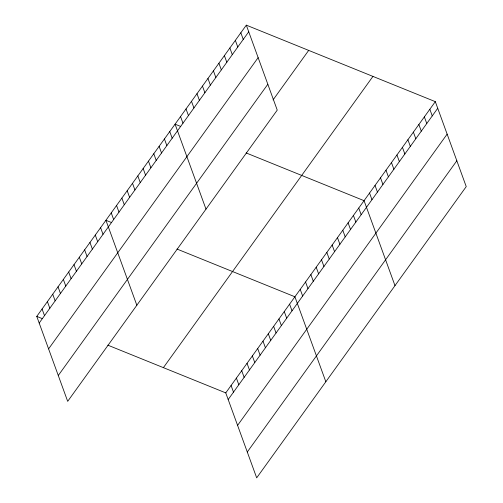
<?xml version="1.0" encoding="UTF-8"?>
<svg xmlns="http://www.w3.org/2000/svg" width="503" height="503" viewBox="0 0 503 503"><rect width="100%" height="100%" fill="white"/><g stroke="black" fill="none" stroke-linecap="round" stroke-linejoin="round"><path stroke-width="0.75" d="M246.313 25.15L277.241 110.113L67.685 401.35L36.763 316.393L246.313 25.15L435.315 101.65L466.237 186.607L256.687 477.85L225.759 392.887L107.837 345.159M39.184 323.039L248.734 31.796M48.59 348.881L258.14 57.638M58.279 375.508L267.829 84.265M273.06 99.908L308.685 50.394M163.393 367.643L372.943 76.406M225.759 392.887L435.315 101.65M228.18 399.533L437.729 108.29M237.586 425.381L447.136 134.138M247.281 452.008L456.831 160.765M180.74 126.467L175.069 124.172L205.991 209.135M246.137 152.937L364.065 200.672L394.987 285.629M111.584 222.578L105.919 220.283L136.841 305.246M176.987 249.048L294.915 296.783L325.837 381.739M36.763 316.393L42.434 318.688M429.832 109.264L432.253 115.91M424.35 116.878L426.77 123.524M418.873 124.499L421.288 131.145M413.391 132.113L415.811 138.759M407.908 139.733L410.329 146.379M402.431 147.348L404.846 153.993M396.949 154.968L399.369 161.614M391.466 162.582L393.887 169.228M385.99 170.203L388.404 176.849M380.507 177.817L382.928 184.463M375.024 185.437L377.445 192.083M369.548 193.051L371.962 199.697M358.746 208.06L361.167 214.706M353.427 215.454L355.847 222.1M348.107 222.848L350.528 229.494M342.788 230.242L345.209 236.888M337.469 237.636L339.89 244.282M332.15 245.03L334.57 251.676M326.831 252.418L329.251 259.064M240.836 32.764L243.251 39.41M321.511 259.812L323.932 266.458M235.354 40.385L237.774 47.031M316.192 267.206L318.613 273.852M229.871 47.999L232.292 54.645M310.873 274.6L313.287 281.246M224.395 55.619L226.809 62.265M305.554 281.994L307.968 288.64M218.912 63.233L221.333 69.879M300.234 289.388L302.649 296.034M213.429 70.854L215.85 77.5M207.953 78.468L210.367 85.114M289.596 304.17L292.01 310.816M202.47 86.088L204.891 92.734M284.277 311.564L286.691 318.21M196.987 93.703L199.408 100.349M278.958 318.959L281.372 325.604M273.638 326.353L276.053 332.999M191.511 101.323L193.925 107.969M268.319 333.747L270.733 340.393M186.028 108.937L188.449 115.583M263 341.141L265.414 347.78M180.546 116.558L182.966 123.204M257.681 348.529L260.095 355.175M252.361 355.923L254.776 362.569M169.75 131.566L172.164 138.212M247.042 363.317L249.457 369.963M164.431 138.96L166.845 145.606M241.723 370.711L244.137 377.357M159.111 146.354L161.526 153M236.404 378.105L238.818 384.751M153.792 153.742L156.207 160.388M231.078 385.499L233.499 392.139M148.473 161.136L150.887 167.782M143.154 168.53L145.568 175.176M137.835 175.924L140.249 182.57M132.515 183.318L134.93 189.964M127.196 190.712L129.611 197.358M121.877 198.1L124.291 204.746M116.558 205.494L118.972 212.14M111.238 212.888L113.653 219.534M100.6 227.677L103.014 234.323M95.281 235.071L97.695 241.717M89.955 242.459L92.376 249.104M84.636 249.853L87.057 256.499M79.317 257.247L81.737 263.893M73.998 264.641L76.418 271.287M68.678 272.035L71.099 278.681M63.359 279.429L65.78 286.075M58.04 286.817L60.461 293.463M52.721 294.211L55.141 300.857M47.401 301.605L49.822 308.251M42.082 308.999L44.503 315.645"/></g></svg>
